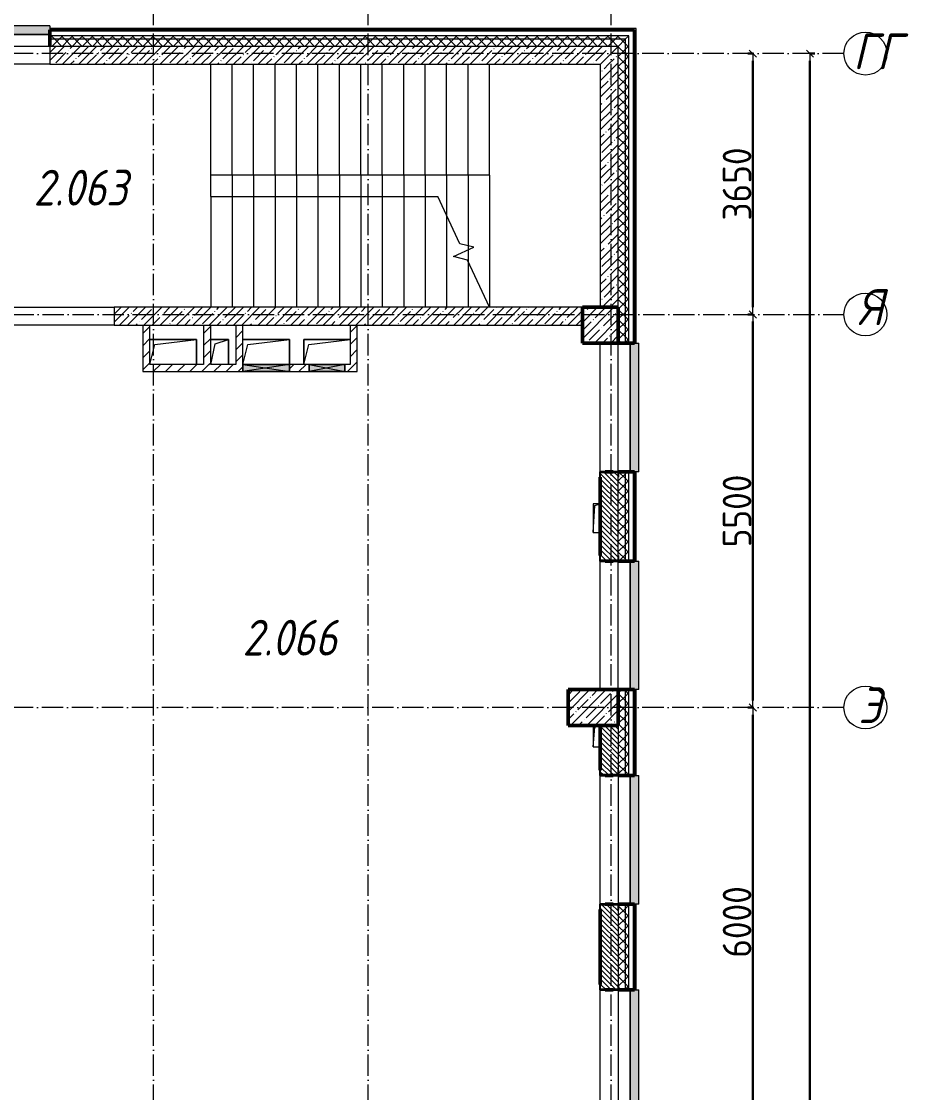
# Model space of a CAD drawing. Header units: millimetres. Extents: x -213536 to 1564669, y -45299 to 942238.
# Drawn here: x -390 to 12021, y 492109 to 507097 of the extents above; entities that cross this region are included whole.
import ezdxf

# ---------------------------------------------------------------- set-up
doc = ezdxf.new("R2010")
doc.units = ezdxf.units.MM
doc.linetypes.add('50_200_ШТРИХ_1Т_ш5_п1_п1_', pattern=[700, 500, -100, 0, -100])
for name, color, linetype, lineweight in [('3.1) ЖБ окна 1.2 м', 102, 'Continuous', 30), ('A-____-____-DIMS', 7, 'Continuous', 9), ('A-DETL-GENF-OTLN', 7, 'Continuous', 9), ('A-FLOR-____-OTLN', 7, 'Continuous', 9), ('A-GENM-____-MCUT', 7, 'Continuous', 25), ('A-GENM-____-OTLN', 7, 'Continuous', 9), ('A-GENM-____-OTLN-1', 7, 'Continuous', 25), ('A-GLAZ-____-OTLN', 7, 'Continuous', 9), ('A-WALL-____-MCUT-1', 7, 'Continuous', 9), ('A-WALL-____-MCUT-2', 7, 'Continuous', 50), ('A-WALL-____-MCUT-3', 7, 'Continuous', 9), ('A-WALL-____-OTLN', 7, 'Continuous', 9), ('A-WALL-____-PATT-1', 7, 'Continuous', 9), ('A-WALL-FNSH-MCUT-1', 7, 'Continuous', 9), ('S-COLS-____-MCUT', 7, 'Continuous', 50), ('S-COLS-____-OTLN', 7, 'Continuous', 9), ('S-GRID-____-IDEN', 7, 'Continuous', 9), ('S-GRID-____-OTLN-1', 7, '50_200_ШТРИХ_1Т_ш5_п1_п1_', 9), ('S-STRS-____-MBND', 7, 'Continuous', 9), ('S-STRS-____-OTLN-1', 7, 'Continuous', 9), ('Марки помещений', 7, 'Continuous', 9)]:
    doc.layers.add(name, color=color, linetype=linetype, lineweight=lineweight)
doc.layers.add('A-GLAZ-____-OTLN-1', color=7, linetype='Continuous', lineweight=9, true_color=0xc0c0c0)
doc.styles.add('ISOCPEUR_I', font='isocpeui.ttf', dxfattribs={"width": 0.9, "height": 2.5})
doc.styles.add('ISOCPEUR_I_3', font='isocpeui.ttf', dxfattribs={"width": 0.85, "height": 2.2})
doc.styles.add('СПДС', font='isocpeur.ttf', dxfattribs={"width": 0.9})
doc.dimstyles.new('Размера А3', dxfattribs={"dimtxt": 200, "dimasz": 100, "dimexe": 70, "dimexo": 100, "dimgap": 20, "dimtad": 1, "dimdec": 0, "dimrnd": 10, "dimzin": 0, "dimdsep": 46, "dimtxsty": 'СПДС', "dimblk": 'ARROWHEAD_6', "dimcen": 1, "dimclrd": 256, "dimclre": 256, "dimclrt": 256, "dimazin": 0, "dimtfac": 1, "dimtdec": 0, "dimtmove": 2, "dimatfit": 3, "dimfxl": 1, "dimtolj": 1, "dimtzin": 0, "dimarcsym": 0})
pattern_1 = [(135, (-15591.663, 459015.94), (-35.35534, -35.35534), [])]
pattern_2 = [(45, (-15591.66, 459015.94), (-85.53659, 85.53659), []), (45, (-15534.64, 459015.94), (-85.53659, 85.53659), [])]
pattern_3 = [(45, (-15591.66, 459015.94), (-70.71068, 70.71068), []), (135, (-15591.66, 459015.94), (-70.71068, -70.71068), [])]
pattern_4 = [(45, (-15591.66, 459015.94), (-84.8528, 84.8528), [])]
pattern_5 = [(45, (-15591.66, 459015.94), (-114.04925, 114.04925), []), (45, (-15477.61, 459015.94), (-114.04925, 114.04925), [201.612, -40.322, 3.353, -36.97])]

# ---------------------------------------------------------------- blocks, each defined once
blk = doc.blocks.new('BSC_Колонна _Прямоугольная - 500х700-V3-АР1_План отверстий 2 этажа в осях 1-64_А-ГГ')
at = {"layer": 'S-COLS-____-OTLN'}
h = blk.add_hatch(dxfattribs=at)
h.set_pattern_fill('FP_29', color=256, style=0, pattern_type=2)
h.set_pattern_definition([(315, (-38481.04, 23200), (114.04925, 114.04925), []), (315, (-38481.04, 23085.95), (114.04925, 114.04925), [201.613, -40.323, 3.353, -36.97])])
h.paths.add_polyline_path([(-250, 237), (-250, -350), (250, -350), (250, 350), (-250, 350)], flags=0)
at = {"layer": 'S-COLS-____-MCUT'}
for p, q in [((250, 350), (-250, 350)), ((-250, 350), (-250, -350)), ((250, -350), (250, 350)), ((-250, -350), (250, -350))]:
    blk.add_line(p, q, dxfattribs=at)
blk = doc.blocks.new('BSC_Колонна _Прямоугольная - 500х500-V133-АР1_План отверстий 2 этажа в осях 1-64_А-ГГ')
at = {"layer": 'S-COLS-____-OTLN'}
h = blk.add_hatch(dxfattribs=at)
h.set_pattern_fill('FP_163', color=256, style=0, pattern_type=2)
h.set_pattern_definition([(45, (-23300, -43831.04), (-114.04925, 114.04925), []), (45, (-23185.95, -43831.04), (-114.04925, 114.04925), [201.613, -40.323, 3.353, -36.97])])
h.paths.add_polyline_path([(-250, -250), (250, -250), (250, 250), (-250, 250)], flags=0)
at = {"layer": 'S-COLS-____-MCUT'}
for p, q in [((250, 250), (-250, 250)), ((-250, 250), (-250, -250)), ((250, -250), (250, 250)), ((-250, -250), (250, -250))]:
    blk.add_line(p, q, dxfattribs=at)
blk = doc.blocks.new('Фахверк_СКБ_Уголок - 250_2700-27497298-АР1_План отверстий 2 этажа в осях 1-64_А-ГГ')
at = {"layer": 'A-GENM-____-MCUT'}
for p, q in [((200, 181), (125, 181)), ((125, 181), (125, 106)), ((131, 106), (131, 175)), ((131, 175), (200, 175)), ((200, 175), (200, 181)), ((125, 106), (131, 106)), ((131, -6), (125, -6)), ((125, -6), (125, -81)), ((125, -81), (200, -81)), ((131, -75), (131, -6)), ((200, -75), (131, -75)), ((200, -81), (200, -75))]:
    blk.add_line(p, q, dxfattribs=at)
blk = doc.blocks.new('AR_Отверстие прямоугольное _в плите_ - AR_Отверстие прямоугольное _в плите_-30510814-АР1_План отверстий 2 этажа в осях 1-64_А-ГГ')
at = {"layer": 'A-GENM-____-OTLN'}
for p, q in [((-50, 150), (-50, -150)), ((-25, 125), (50, 150)), ((-50, -150), (-25, 125)), ((-50, -150), (50, -150))]:
    blk.add_line(p, q, dxfattribs=at)
blk = doc.blocks.new('AR_Отверстие прямоугольное _в плите_ - AR_Отверстие прямоугольное _в плите_-30510902-АР1_План отверстий 2 этажа в осях 1-64_А-ГГ')
at = {"layer": 'A-GENM-____-OTLN'}
for p, q in [((50, 200), (-50, 200)), ((-50, 200), (-50, -200)), ((-50, -200), (-25, 175)), ((-25, 175), (50, 200)), ((-50, -200), (50, -200))]:
    blk.add_line(p, q, dxfattribs=at)
blk = doc.blocks.new('AR_Отверстие прямоугольное _в плите_ - AR_Отверстие прямоугольное _в плите_-30552566-АР1_План отверстий 2 этажа в осях 1-64_А-ГГ')
at = {"layer": 'A-GENM-____-OTLN'}
for p, q in [((325, 175), (-325, 175)), ((-255, 105), (325, 175)), ((325, -175), (325, 175)), ((-325, -175), (-255, 105))]:
    blk.add_line(p, q, dxfattribs=at)
blk = doc.blocks.new('AR_Отверстие прямоугольное _в плите_ - AR_Отверстие прямоугольное _в плите_-V174-АР1_План отверстий 2 этажа в осях 1-64_А-ГГ')
at = {"layer": 'A-GENM-____-OTLN'}
for p, q in [((325, 175), (-325, 175)), ((-325, 175), (-325, -175)), ((-255, 105), (325, 175)), ((-325, -175), (-255, 105))]:
    blk.add_line(p, q, dxfattribs=at)
blk = doc.blocks.new('AR_Отверстие прямоугольное _в плите_ - AR_Отверстие прямоугольное _в плите_-30459243-АР1_План отверстий 2 этажа в осях 1-64_А-ГГ')
at = {"layer": 'A-GENM-____-OTLN'}
for p, q in [((125, 175), (-125, 175)), ((-63, 112), (125, 175)), ((125, -175), (125, 175)), ((-125, -175), (-63, 112))]:
    blk.add_line(p, q, dxfattribs=at)
blk = doc.blocks.new('Отлив_СКБ - Отлив витража_120_НВФ-31885289-АР1_План отверстий 2 этажа в осях 1-64_А-ГГ')
at = {"layer": 'A-GLAZ-____-OTLN-1'}
for points in [[(1000, 2), (1000, 120), (0, 120), (0, 2)], [(1000, 0), (1000, 2), (0, 2), (0, 0)]]:
    blk.add_hatch(color=256, dxfattribs=at).paths.add_polyline_path(points, flags=0)
at = {"layer": 'A-GLAZ-____-OTLN'}
for p, q in [((0, 83), (0, 120)), ((1000, 120), (0, 120)), ((0, 2), (1000, 2)), ((1000, 120), (1000, 83)), ((1000, 0), (0, 0))]:
    blk.add_line(p, q, dxfattribs=at)
blk = doc.blocks.new('Отлив_СКБ - Отлив витража_120_НВФ-V194-АР1_План отверстий 2 этажа в осях 1-64_А-ГГ')
at = {"layer": 'A-GLAZ-____-OTLN-1'}
for points in [[(1800, -2), (1800, 0), (0, 0), (0, -2), (1544, -2)], [(1544, -120), (1800, -120), (1800, -2), (0, -2), (0, -120)]]:
    blk.add_hatch(color=256, dxfattribs=at).paths.add_polyline_path(points, flags=0)
at = {"layer": 'A-GLAZ-____-OTLN'}
for p, q in [((0, 0), (1800, 0)), ((1800, -2), (0, -2)), ((0, -120), (0, -83)), ((0, -120), (1800, -120)), ((1800, -83), (1800, -120))]:
    blk.add_line(p, q, dxfattribs=at)
blk = doc.blocks.new('AR_Отверстие прямоугольное _в стене__БезПР - AR_Отверстие прямоугольное _в стене__БезПР-36428237-АР1_План отверстий 2 этажа в осях 1-64_А-ГГ')
at = {"layer": 'A-GLAZ-____-OTLN'}
blk.add_hatch(color=256, dxfattribs=at).paths.add_polyline_path([(-325, -50), (325, -50), (325, 50), (-325, 50)], flags=0)
at = {"layer": 'A-DETL-GENF-OTLN'}
for p, q in [((-325, -50), (-325, 50)), ((-325, 50), (325, 50)), ((325, 50), (-325, -50)), ((-325, 50), (325, -50)), ((325, 50), (-325, 50)), ((-325, 50), (-325, -50)), ((325, 50), (325, -50)), ((325, -50), (325, 50)), ((325, -50), (-325, -50)), ((-325, -50), (325, -50))]:
    blk.add_line(p, q, dxfattribs=at)
at = {"layer": 'A-GLAZ-____-OTLN'}
blk.add_line((325, 50), (-325, 50), dxfattribs=at)
blk = doc.blocks.new('AR_Отверстие прямоугольное _в стене__БезПР - AR_Отверстие прямоугольное _в стене__БезПР-36788943-АР1_План отверстий 2 этажа в осях 1-64_А-ГГ')
at = {"layer": 'A-GLAZ-____-OTLN'}
blk.add_hatch(color=256, dxfattribs=at).paths.add_polyline_path([(250, -50), (250, 50), (-250, 50), (-250, -50), (-47, -50)], flags=0)
at = {"layer": 'A-DETL-GENF-OTLN'}
for p, q in [((-250, -50), (-250, 50)), ((-250, 50), (250, 50)), ((250, 50), (-250, -50)), ((-250, 50), (250, -50)), ((250, 50), (-250, 50)), ((-250, 50), (-250, -50)), ((250, 50), (250, -50)), ((250, -50), (250, 50)), ((250, -50), (-250, -50)), ((-250, -50), (250, -50))]:
    blk.add_line(p, q, dxfattribs=at)
at = {"layer": 'A-GLAZ-____-OTLN'}
blk.add_line((250, 50), (-250, 50), dxfattribs=at)
blk = doc.blocks.new('Ось сетки - Круг_Ø6_00__ISO-2_5_0_9K_-25732049-АР1_План отверстий 2 этажа в осях 1-64_А-ГГ')
at = {"layer": 'S-GRID-____-IDEN'}
blk.add_circle((0, 0), 3, dxfattribs=at)
blk = doc.blocks.new('ARROWHEAD_6')
at = {"color": 0, "linetype": 'Continuous'}
for p, q in [((0, 0), (-1, 0)), ((-0.5, -0.5), (0.5, 0.5))]:
    blk.add_line(p, q, dxfattribs=at)
blk = doc.blocks.new('*D5640')
at = {"layer": 'A-____-____-DIMS', "lineweight": -2, "transparency": 16777216}
for p, q in [((9847, 506647), (9771, 506647)), ((9841, 506547), (9841, 503097)), ((9847, 502997), (9771, 502997))]:
    blk.add_line(p, q, dxfattribs=at)
at = {"layer": 'Defpoints', "color": 0, "lineweight": 30, "transparency": 16777216}
for p in [(9947, 506647), (9841, 502997), (9947, 502997)]:
    blk.add_point(p, dxfattribs=at)
at = {"layer": 'A-____-____-DIMS', "lineweight": -2, "transparency": 16777216, "xscale": 100, "yscale": 100, "zscale": 100}
for p, rotation in [((9841, 506647), 90), ((9841, 502997), 270)]:
    blk.add_blockref('ARROWHEAD_6', p, dxfattribs=dict(at, rotation=rotation))
at = {"layer": 'A-____-____-DIMS', "transparency": 16777216, "insert": (9621, 504822), "char_height": 400, "attachment_point": 5, "rotation": 90, "style": 'СПДС'}
blk.add_mtext('\\A1;3650', dxfattribs=at)
blk = doc.blocks.new('*D5641')
at = {"layer": 'A-____-____-DIMS', "lineweight": -2, "transparency": 16777216}
for p, q in [((9847, 502997), (9771, 502997)), ((9841, 502897), (9841, 497597)), ((9847, 497497), (9771, 497497))]:
    blk.add_line(p, q, dxfattribs=at)
at = {"layer": 'Defpoints', "color": 0, "lineweight": 30, "transparency": 16777216}
for p in [(9947, 502997), (9841, 497497), (9947, 497497)]:
    blk.add_point(p, dxfattribs=at)
at = {"layer": 'A-____-____-DIMS', "lineweight": -2, "transparency": 16777216, "xscale": 100, "yscale": 100, "zscale": 100}
for p, rotation in [((9841, 502997), 90), ((9841, 497497), 270)]:
    blk.add_blockref('ARROWHEAD_6', p, dxfattribs=dict(at, rotation=rotation))
at = {"layer": 'A-____-____-DIMS', "transparency": 16777216, "insert": (9621, 500247), "char_height": 400, "attachment_point": 5, "rotation": 90, "style": 'СПДС'}
blk.add_mtext('\\A1;5500', dxfattribs=at)
blk = doc.blocks.new('*D5642')
at = {"layer": 'A-____-____-DIMS', "lineweight": -2, "transparency": 16777216}
for p, q in [((9847, 497497), (9771, 497497)), ((9841, 497397), (9841, 491597)), ((9847, 491497), (9771, 491497))]:
    blk.add_line(p, q, dxfattribs=at)
at = {"layer": 'Defpoints', "color": 0, "lineweight": 30, "transparency": 16777216}
for p in [(9947, 497497), (9841, 491497), (9947, 491497)]:
    blk.add_point(p, dxfattribs=at)
at = {"layer": 'A-____-____-DIMS', "lineweight": -2, "transparency": 16777216, "xscale": 100, "yscale": 100, "zscale": 100}
for p, rotation in [((9841, 497497), 90), ((9841, 491497), 270)]:
    blk.add_blockref('ARROWHEAD_6', p, dxfattribs=dict(at, rotation=rotation))
at = {"layer": 'A-____-____-DIMS', "transparency": 16777216, "insert": (9621, 494497), "char_height": 400, "attachment_point": 5, "rotation": 90, "style": 'СПДС'}
blk.add_mtext('\\A1;6000', dxfattribs=at)
blk = doc.blocks.new('*D5647')
at = {"layer": 'A-____-____-DIMS', "lineweight": -2, "transparency": 16777216}
for p, q in [((10635, 506647), (10711, 506647)), ((10641, 473297), (10641, 506547)), ((10635, 473197), (10711, 473197))]:
    blk.add_line(p, q, dxfattribs=at)
at = {"layer": 'Defpoints', "color": 0, "lineweight": 30, "transparency": 16777216}
for p in [(10535, 506647), (10641, 506647), (10535, 473197)]:
    blk.add_point(p, dxfattribs=at)
at = {"layer": 'A-____-____-DIMS', "lineweight": -2, "transparency": 16777216, "xscale": 100, "yscale": 100, "zscale": 100}
for p, rotation in [((10641, 506647), 90), ((10641, 473197), 270)]:
    blk.add_blockref('ARROWHEAD_6', p, dxfattribs=dict(at, rotation=rotation))
at = {"layer": 'A-____-____-DIMS', "transparency": 16777216, "insert": (10421, 489922), "char_height": 400, "attachment_point": 5, "rotation": 90, "style": 'СПДС'}
blk.add_mtext('\\A1;33450', dxfattribs=at)
blk = doc.blocks.new('2этаж')
at = {"layer": 'S-GRID-____-OTLN-1', "color": 251, "ltscale": 0.6, "true_color": 0x636466}
for p, q in [((1458.3, 454533.3), (1458.3, 508896.9)), ((4458.3, 454533.3), (4458.3, 508896.9)), ((7858.3, 454533.3), (7858.3, 508896.9)), ((11116.1, 506647), (-20260.4, 506647)), ((-20260.4, 502997), (11116.1, 502997)), ((11116.1, 497497), (-20260.4, 497497))]:
    blk.add_line(p, q, dxfattribs=at)
at = {"layer": 'S-GRID-____-IDEN', "char_height": 500, "attachment_point": 1, "style": 'ISOCPEUR_I'}
for s, insert, width in [('ГГ', (11244.4, 506928.9), 404.05), ('\\fISOCPEUR|b0|i1|c204|p34|;\\W.9;Я', (11313.5, 503349.4), 223.671), ('\\fISOCPEUR|b0|i1|c204|p34|;\\W.9;Э', (11318.7, 497778.9), 223.671)]:
    blk.add_mtext(s, dxfattribs=dict(at, insert=insert, width=width))
at = {"layer": 'A-____-____-DIMS'}
for base, p1, p2, picture, middle in [((9840.9, 502997), (9946.9, 506647), (9946.9, 502997), '*D5640', (9620.9, 504822)), ((10640.9, 506647), (10534.8, 473197), (10534.8, 506647), '*D5647', (10420.9, 489922)), ((9840.9, 497497), (9946.9, 502997), (9946.9, 497497), '*D5641', (9620.9, 500247)), ((9840.9, 491497), (9946.9, 497497), (9946.9, 491497), '*D5642', (9620.9, 494497))]:
    dim = blk.add_linear_dim(base=base, p1=p1, p2=p2, angle=90, dimstyle='Размера А3', override={"dimtxt": 400}, dxfattribs=at)
    dim.commit()
    dim.dimension.update_dxf_attribs({"geometry": picture, "text_midpoint": middle})

msp = doc.modelspace()

# ---------------------------------------------------------------- hatches: boundary and pattern name
at = {"layer": 'A-WALL-____-PATT-1'}
h = msp.add_hatch(dxfattribs=at)
h.set_pattern_fill('FP_3', color=256, style=0, pattern_type=2)
h.set_pattern_definition(pattern_2)
h.paths.add_polyline_path([(8188.3, 506977), (8188.3, 506997), (8.3, 506997), (8.3, 506977), (5604.2, 506977)], flags=0)
h.paths.add_polyline_path([(-991.7, 506977), (-991.7, 506997), (-2191.7, 506997), (-2191.7, 506977), (-1465.6, 506977)], flags=0)
h.paths.add_polyline_path([(-9991.7, 506977), (-9991.7, 506997), (-18271.7, 506997), (-18271.7, 506977), (-10303, 506977)], flags=0)
h = msp.add_hatch(dxfattribs=at)
h.set_pattern_fill('FP_1', color=256, style=0, pattern_type=2)
h.set_pattern_definition(pattern_3)
h.paths.add_polyline_path([(8058.3, 506847), (8108.3, 506847), (8108.3, 506897), (8.3, 506897), (8.3, 506847), (5604.2, 506847)], flags=0)
h.paths.add_polyline_path([(-991.7, 506847), (-991.7, 506897), (-2191.7, 506897), (-2191.7, 506847), (-1465.6, 506847)], flags=0)
h.paths.add_polyline_path([(-10303, 506847), (-9991.7, 506847), (-9991.7, 506897), (-18141.7, 506897), (-18141.7, 506847), (-12070.4, 506847)], flags=0)
h = msp.add_hatch(dxfattribs=at)
h.set_pattern_fill('FP_3', color=256, style=0, pattern_type=2)
h.set_pattern_definition(pattern_2)
h.paths.add_polyline_path([(8208.3, 500567), (8208.3, 500797), (8188.3, 500797), (8188.3, 500567)], flags=0)
h.paths.add_polyline_path([(8208.3, 502597), (8208.3, 506997), (8188.3, 506997), (8188.3, 502597)], flags=0)
h = msp.add_hatch(dxfattribs=at)
h.set_pattern_fill('FP_1', color=256, style=0, pattern_type=2)
h.set_pattern_definition(pattern_3)
h.paths.add_polyline_path([(7958.3, 506747), (8058.3, 506747), (8058.3, 506847), (8.3, 506847), (8.3, 506747), (5604.2, 506747)], flags=0)
h.paths.add_polyline_path([(-991.7, 506747), (-991.7, 506847), (-2191.7, 506847), (-2191.7, 506753), (-2116.7, 506753), (-2116.7, 506747), (-1465.6, 506747)], flags=0)
h.paths.add_polyline_path([(-9991.7, 506747), (-9991.7, 506847), (-18041.7, 506847), (-18041.7, 506747), (-10303, 506747)], flags=0)
h = msp.add_hatch(dxfattribs=at)
h.set_pattern_fill('FP_25', color=256, style=0, pattern_type=2)
h.set_pattern_definition(pattern_5)
h.paths.add_polyline_path([(7708.3, 506497), (7958.3, 506497), (7958.3, 506747), (8.3, 506747), (8.3, 506497), (5604.2, 506497)], flags=0)
h = msp.add_hatch(dxfattribs=at)
h.set_pattern_fill('FP_1', color=256, style=0, pattern_type=2)
h.set_pattern_definition(pattern_3)
h.paths.add_polyline_path([(8058.3, 468547), (8058.3, 470747), (7964.3, 470747), (7964.3, 470672), (7958.3, 470672), (7958.3, 468547)], flags=0)
h.paths.add_polyline_path([(7964.3, 472547), (8058.3, 472547), (8058.3, 473747), (7964.3, 473747), (7964.3, 473672), (7958.3, 473672), (7958.3, 472622), (7964.3, 472622), (7964.3, 472553)], flags=0)
h.paths.add_polyline_path([(8058.3, 475547), (8058.3, 476747), (7958.3, 476747), (7958.3, 475622), (7964.3, 475622), (7964.3, 475547)], flags=0)
h.paths.add_polyline_path([(8058.3, 478547), (8058.3, 479747), (7964.3, 479747), (7964.3, 479672), (7958.3, 479672), (7958.3, 478622), (7964.3, 478622), (7964.3, 478547)], flags=0)
h.paths.add_polyline_path([(7958.3, 481547), (8058.3, 481547), (8058.3, 482747), (7964.3, 482747), (7964.3, 482672), (7958.3, 482672), (7958.3, 482047)], flags=0)
h.paths.add_polyline_path([(7964.3, 484547), (8058.3, 484547), (8058.3, 485747), (7958.3, 485747), (7958.3, 484622), (7964.3, 484622), (7964.3, 484553)], flags=0)
h.paths.add_polyline_path([(8058.3, 487547), (8058.3, 488747), (7964.3, 488747), (7964.3, 488672), (7958.3, 488672), (7958.3, 487622), (7964.3, 487622), (7964.3, 487547)], flags=0)
h.paths.add_polyline_path([(8058.3, 490547), (8058.3, 491747), (7958.3, 491747), (7958.3, 490622), (7964.3, 490622), (7964.3, 490547)], flags=0)
h.paths.add_polyline_path([(7964.3, 493547), (8058.3, 493547), (8058.3, 494747), (7964.3, 494747), (7964.3, 494672), (7958.3, 494672), (7958.3, 493622), (7964.3, 493622), (7964.3, 493553)], flags=0)
h.paths.add_polyline_path([(7964.3, 496547), (8058.3, 496547), (8058.3, 497747), (7958.3, 497747), (7958.3, 496622), (7964.3, 496622), (7964.3, 496553)], flags=0)
h.paths.add_polyline_path([(8058.3, 499547), (8058.3, 500797), (7964.3, 500797), (7964.3, 500722), (7958.3, 500722), (7958.3, 499622), (7964.3, 499622), (7964.3, 499547)], flags=0)
h.paths.add_polyline_path([(8058.3, 502597), (8058.3, 506747), (7958.3, 506747), (7958.3, 502597)], flags=0)
h = msp.add_hatch(dxfattribs=at)
h.set_pattern_fill('FP_1', color=256, style=0, pattern_type=2)
h.set_pattern_definition(pattern_3)
h.paths.add_polyline_path([(8108.3, 468547), (8108.3, 470747), (8058.3, 470747), (8058.3, 468547)], flags=0)
h.paths.add_polyline_path([(8058.3, 472547), (8108.3, 472547), (8108.3, 473747), (8058.3, 473747), (8058.3, 473511.8)], flags=0)
h.paths.add_polyline_path([(8058.3, 475547), (8108.3, 475547), (8108.3, 476747), (8058.3, 476747)], flags=0)
h.paths.add_polyline_path([(8108.3, 478547), (8108.3, 479747), (8058.3, 479747), (8058.3, 478547)], flags=0)
h.paths.add_polyline_path([(8108.3, 481547), (8108.3, 482747), (8058.3, 482747), (8058.3, 481547)], flags=0)
h.paths.add_polyline_path([(8108.3, 484547), (8108.3, 485747), (8058.3, 485747), (8058.3, 484547)], flags=0)
h.paths.add_polyline_path([(8108.3, 487547), (8108.3, 488747), (8058.3, 488747), (8058.3, 487547)], flags=0)
h.paths.add_polyline_path([(8108.3, 490547), (8108.3, 491747), (8058.3, 491747), (8058.3, 490547)], flags=0)
h.paths.add_polyline_path([(8108.3, 493547), (8108.3, 494747), (8058.3, 494747), (8058.3, 493547)], flags=0)
h.paths.add_polyline_path([(8108.3, 496547), (8108.3, 497747), (8058.3, 497747), (8058.3, 496547)], flags=0)
h.paths.add_polyline_path([(8108.3, 499547), (8108.3, 500797), (8058.3, 500797), (8058.3, 499547)], flags=0)
h.paths.add_polyline_path([(8108.3, 502597), (8108.3, 506847), (8058.3, 506847), (8058.3, 502597)], flags=0)
h = msp.add_hatch(dxfattribs=at)
h.set_pattern_fill('FP_25', color=256, style=0, pattern_type=2)
h.set_pattern_definition(pattern_5)
h.paths.add_polyline_path([(7958.3, 503097), (7958.3, 506497), (7708.3, 506497), (7708.3, 503097)], flags=0)
h = msp.add_hatch(dxfattribs=at)
h.set_pattern_fill('FP_25', color=256, style=0, pattern_type=2)
h.set_pattern_definition(pattern_5)
h.paths.add_polyline_path([(7458.3, 502847), (7458.3, 503097), (908.3, 503097), (908.3, 502847), (5604.2, 502847)], flags=0)
h.paths.add_polyline_path([(-691.7, 502847), (-691.7, 503097), (-991.7, 503097), (-991.7, 502847)], flags=0)
h = msp.add_hatch(dxfattribs=at)
h.set_pattern_fill('FP_4', color=256, style=0, pattern_type=2)
h.set_pattern_definition(pattern_4)
h.paths.add_polyline_path([(1408.3, 502197), (1408.3, 502847), (1308.3, 502847), (1308.3, 502197)], flags=0)
h = msp.add_hatch(dxfattribs=at)
h.set_pattern_fill('FP_4', color=256, style=0, pattern_type=2)
h.set_pattern_definition(pattern_4)
h.paths.add_polyline_path([(2258.3, 502297), (2258.3, 502847), (2158.3, 502847), (2158.3, 502297)], flags=0)
h = msp.add_hatch(dxfattribs=at)
h.set_pattern_fill('FP_4', color=256, style=0, pattern_type=2)
h.set_pattern_definition(pattern_4)
h.paths.add_polyline_path([(2608.3, 502297), (2708.3, 502297), (2708.3, 502847), (2608.3, 502847), (2608.3, 502751.5)], flags=0)
h = msp.add_hatch(dxfattribs=at)
h.set_pattern_fill('FP_4', color=256, style=0, pattern_type=2)
h.set_pattern_definition(pattern_4)
h.paths.add_polyline_path([(4308.3, 502197), (4308.3, 502847), (4208.3, 502847), (4208.3, 502197)], flags=0)
h = msp.add_hatch(dxfattribs=at)
h.set_pattern_fill('FP_4', color=256, style=0, pattern_type=2)
h.set_pattern_definition(pattern_4)
h.paths.add_polyline_path([(3358.3, 502197), (3633.3, 502197), (3633.3, 502297), (3358.3, 502297), (3358.3, 502253.6)], flags=0)
h.paths.add_polyline_path([(4133.3, 502197), (4208.3, 502197), (4208.3, 502297), (4133.3, 502297), (4133.3, 502202)], flags=0)
h.paths.add_polyline_path([(2708.3, 502197), (2708.3, 502297), (1408.3, 502297), (1408.3, 502197), (2069.3, 502197)], flags=0)
h = msp.add_hatch(dxfattribs=at)
h.set_pattern_fill('FP_6', color=256, style=0, pattern_type=2)
h.set_pattern_definition(pattern_1)
h.paths.add_polyline_path([(7777.3, 499547), (7889.3, 499547), (7889.3, 499553), (7958.3, 499553), (7958.3, 500791), (7889.3, 500791), (7889.3, 500797), (7777.3, 500797), (7777.3, 500791), (7708.3, 500791), (7708.3, 499553), (7777.3, 499553)], flags=0)
h = msp.add_hatch(dxfattribs=at)
h.set_pattern_fill('FP_3', color=256, style=0, pattern_type=2)
h.set_pattern_definition(pattern_2)
h.paths.add_polyline_path([(8208.3, 468737), (8208.3, 470747), (8188.3, 470747), (8188.3, 468737)], flags=0)
h.paths.add_polyline_path([(8208.3, 472547), (8208.3, 473747), (8188.3, 473747), (8188.3, 472547)], flags=0)
h.paths.add_polyline_path([(8208.3, 475547), (8208.3, 476747), (8188.3, 476747), (8188.3, 475547)], flags=0)
h.paths.add_polyline_path([(8208.3, 478547), (8208.3, 479747), (8188.3, 479747), (8188.3, 478547)], flags=0)
h.paths.add_polyline_path([(8208.3, 481547), (8208.3, 482747), (8188.3, 482747), (8188.3, 481547)], flags=0)
h.paths.add_polyline_path([(8208.3, 484547), (8208.3, 485747), (8188.3, 485747), (8188.3, 484547)], flags=0)
h.paths.add_polyline_path([(8208.3, 487547), (8208.3, 488747), (8188.3, 488747), (8188.3, 487547)], flags=0)
h.paths.add_polyline_path([(8208.3, 490547), (8208.3, 491747), (8188.3, 491747), (8188.3, 490547)], flags=0)
h.paths.add_polyline_path([(8188.3, 493547), (8208.3, 493547), (8208.3, 494747), (8188.3, 494747), (8188.3, 494151.6)], flags=0)
h.paths.add_polyline_path([(8208.3, 496547), (8208.3, 497747), (8188.3, 497747), (8188.3, 496547)], flags=0)
h.paths.add_polyline_path([(8208.3, 499547), (8208.3, 500567), (8188.3, 500567), (8188.3, 499547)], flags=0)
h = msp.add_hatch(dxfattribs=at)
h.set_pattern_fill('FP_6', color=256, style=0, pattern_type=2)
h.set_pattern_definition(pattern_1)
h.paths.add_polyline_path([(7889.3, 493547), (7889.3, 493553), (7958.3, 493553), (7958.3, 494741), (7889.3, 494741), (7889.3, 494747), (7777.3, 494747), (7777.3, 494741), (7708.3, 494741), (7708.3, 493553), (7777.3, 493553), (7777.3, 493547)], flags=0)
h.paths.add_polyline_path([(7889.3, 496547), (7889.3, 496553), (7958.3, 496553), (7958.3, 497247), (7708.3, 497247), (7708.3, 496553), (7777.3, 496553), (7777.3, 496547)], flags=0)

# ---------------------------------------------------------------- linework, layer by layer
at = {"layer": 'A-FLOR-____-OTLN'}
for p, q in [((2258.5, 504647), (2258.5, 506497)), ((1408.3, 502647), (2058.3, 502647)), ((2058.3, 502647), (2058.3, 502297)), ((2258.3, 502647), (2508.3, 502647)), ((2508.3, 502647), (2508.3, 502297)), ((2708.3, 502647), (3358.3, 502647)), ((3358.3, 502647), (3358.3, 502297)), ((3558.3, 502647), (4208.3, 502647)), ((3558.3, 502297), (3558.3, 502647))]:
    msp.add_line(p, q, dxfattribs=at)
at = {"layer": 'A-WALL-____-MCUT-1'}
for p, q in [((7958.3, 506747), (8.3, 506747)), ((8.3, 506747), (8.3, 506497)), ((7958.3, 503097), (7958.3, 506747)), ((8.3, 506497), (7708.3, 506497)), ((7708.3, 506497), (7708.3, 503097)), ((7458.3, 503097), (908.3, 503097)), ((908.3, 503097), (908.3, 502847)), ((908.3, 502847), (7458.3, 502847))]:
    msp.add_line(p, q, dxfattribs=at)
at = {"layer": 'A-WALL-____-MCUT-2'}
for p, q in [((8188.3, 506977), (8.3, 506977)), ((8.3, 506977), (8.3, 506747)), ((8188.3, 502597), (8188.3, 506977)), ((7958.3, 502597), (8188.3, 502597)), ((7889.3, 500797), (7777.3, 500797)), ((8188.3, 500797), (7964.3, 500797)), ((8188.3, 499547), (8188.3, 500797)), ((7708.3, 500722), (7708.3, 499622)), ((7777.3, 499547), (7889.3, 499547)), ((7964.3, 499547), (8188.3, 499547)), ((8188.3, 497747), (7958.3, 497747)), ((8188.3, 496547), (8188.3, 497747)), ((7708.3, 497247), (7708.3, 496622)), ((7777.3, 496547), (7889.3, 496547)), ((7964.3, 496547), (8188.3, 496547)), ((7889.3, 494747), (7777.3, 494747)), ((8188.3, 494747), (7964.3, 494747)), ((8188.3, 493547), (8188.3, 494747)), ((7708.3, 494672), (7708.3, 493622)), ((7777.3, 493547), (7889.3, 493547)), ((7964.3, 493547), (8188.3, 493547))]:
    msp.add_line(p, q, dxfattribs=at)
at = {"layer": 'A-WALL-____-MCUT-3'}
for p, q in [((8108.3, 506897), (8.3, 506897)), ((8108.3, 502597), (8108.3, 506897)), ((8058.3, 506847), (8.3, 506847)), ((8058.3, 502597), (8058.3, 506847)), ((8058.3, 499547), (8058.3, 500797)), ((8108.3, 499547), (8108.3, 500797)), ((7958.3, 499622), (7958.3, 500722)), ((8058.3, 496547), (8058.3, 497747)), ((8108.3, 496547), (8108.3, 497747)), ((7958.3, 497247), (7958.3, 496622)), ((8058.3, 493547), (8058.3, 494747)), ((8108.3, 493547), (8108.3, 494747)), ((7958.3, 494672), (7958.3, 493622))]:
    msp.add_line(p, q, dxfattribs=at)
at = {"layer": 'A-WALL-____-OTLN'}
for p, q in [((8.3, 506747), (-991.7, 506747)), ((8.3, 506497), (-991.7, 506497)), ((-691.7, 503097), (908.3, 503097)), ((908.3, 502847), (-691.7, 502847)), ((7708.3, 500797), (7708.3, 502597)), ((7958.3, 500797), (7958.3, 502597)), ((7708.3, 497747), (7708.3, 499547)), ((7958.3, 497747), (7958.3, 499547)), ((7708.3, 494747), (7708.3, 496547)), ((7958.3, 496547), (7958.3, 494747)), ((7958.3, 494747), (7958.3, 494747)), ((7708.3, 491747), (7708.3, 493547)), ((7958.3, 493547), (7958.3, 493547)), ((7958.3, 493547), (7958.3, 491747))]:
    msp.add_line(p, q, dxfattribs=at)
at = {"layer": 'A-WALL-FNSH-MCUT-1'}
for p, q in [((8208.3, 506997), (8.3, 506997)), ((8.3, 506997), (8.3, 506977)), ((8.3, 506977), (8188.3, 506977)), ((8188.3, 506977), (8188.3, 506977)), ((8208.3, 502597), (8208.3, 506997)), ((1308.3, 502847), (1308.3, 502197)), ((1408.3, 502297), (1408.3, 502847)), ((2158.3, 502847), (2158.3, 502297)), ((2258.3, 502297), (2258.3, 502847)), ((2608.3, 502847), (2608.3, 502297)), ((2708.3, 502297), (2708.3, 502847)), ((4208.3, 502847), (4208.3, 502297)), ((4308.3, 502197), (4308.3, 502847)), ((8188.3, 502597), (8208.3, 502597)), ((2158.3, 502297), (1408.3, 502297)), ((2608.3, 502297), (2258.3, 502297)), ((3633.3, 502297), (3358.3, 502297)), ((4208.3, 502297), (4133.3, 502297)), ((1308.3, 502197), (2708.3, 502197)), ((3358.3, 502197), (3633.3, 502197)), ((4133.3, 502197), (4308.3, 502197)), ((8208.3, 500797), (8188.3, 500797)), ((8208.3, 499547), (8208.3, 500797)), ((8188.3, 499547), (8208.3, 499547)), ((8208.3, 497747), (8188.3, 497747)), ((8208.3, 496547), (8208.3, 497747)), ((8188.3, 496547), (8208.3, 496547)), ((8208.3, 494747), (8188.3, 494747)), ((8208.3, 493547), (8208.3, 494747)), ((8188.3, 493547), (8208.3, 493547))]:
    msp.add_line(p, q, dxfattribs=at)
at = {"layer": 'S-STRS-____-MBND'}
for p, q in [((5744.1, 503985.3), (5435.6, 504647)), ((5655.3, 503805.9), (5938.6, 503938)), ((5938.6, 503938), (5744.1, 503985.3)), ((5849.8, 503758.7), (5655.3, 503805.9)), ((6158.3, 503097), (5849.8, 503758.7))]:
    msp.add_line(p, q, dxfattribs=at)
at = {"layer": 'S-STRS-____-OTLN-1'}
for p, q in [((2258.3, 504947), (2258.3, 506497)), ((2558.3, 504947), (2558.3, 506497)), ((2558.3, 504947), (2558.3, 506497)), ((2858.3, 504947), (2858.3, 506497)), ((2858.3, 504947), (2858.3, 506497)), ((3158.3, 504947), (3158.3, 506497)), ((3158.3, 504947), (3158.3, 506497)), ((3458.3, 504947), (3458.3, 506497)), ((3458.3, 504947), (3458.3, 506497)), ((3758.3, 504947), (3758.3, 506497)), ((3758.3, 504947), (3758.3, 506497)), ((4058.3, 504947), (4058.3, 506497)), ((4058.3, 504947), (4058.3, 506497)), ((4358.3, 504947), (4358.3, 506497)), ((4358.3, 504947), (4358.3, 506497)), ((4658.3, 504947), (4658.3, 506497)), ((4658.3, 504947), (4658.3, 506497)), ((4958.3, 504947), (4958.3, 506497)), ((4958.3, 504947), (4958.3, 506497)), ((5258.3, 504947), (5258.3, 506497)), ((5258.3, 504947), (5258.3, 506497)), ((5558.3, 504947), (5558.3, 506497)), ((5558.3, 504947), (5558.3, 506497)), ((5858.3, 504947), (5858.3, 506497)), ((5858.3, 504947), (5858.3, 506497)), ((6158.3, 504947), (6158.3, 506497)), ((6158.3, 504947), (6158.3, 506497)), ((2558.3, 504947), (2258.5, 504947)), ((2858.3, 504947), (2558.3, 504947)), ((2558.3, 504947), (2558.3, 504647)), ((2558.3, 504947), (2558.3, 504647)), ((3158.3, 504947), (2858.3, 504947)), ((2858.3, 504947), (2858.3, 504647)), ((2858.3, 504947), (2858.3, 504647)), ((3458.3, 504947), (3158.3, 504947)), ((3158.3, 504947), (3158.3, 504647)), ((3158.3, 504947), (3158.3, 504647)), ((3758.3, 504947), (3458.3, 504947)), ((3458.3, 504947), (3458.3, 504647)), ((3458.3, 504947), (3458.3, 504647)), ((4058.3, 504947), (3758.3, 504947)), ((3758.3, 504947), (3758.3, 504647)), ((3758.3, 504947), (3758.3, 504647)), ((4358.3, 504947), (4058.3, 504947)), ((4058.3, 504947), (4058.3, 504647)), ((4058.3, 504947), (4058.3, 504647)), ((4658.3, 504947), (4358.3, 504947)), ((4358.3, 504947), (4358.3, 504647)), ((4358.3, 504947), (4358.3, 504647)), ((4958.3, 504947), (4658.3, 504947)), ((4658.3, 504947), (4658.3, 504647)), ((4658.3, 504947), (4658.3, 504647)), ((5258.3, 504947), (4958.3, 504947)), ((4958.3, 504947), (4958.3, 504647)), ((4958.3, 504947), (4958.3, 504647)), ((5558.3, 504947), (5258.3, 504947)), ((5258.3, 504947), (5258.3, 504647)), ((5258.3, 504947), (5258.3, 504647)), ((5858.3, 504947), (5558.3, 504947)), ((5558.3, 504947), (5558.3, 504383.7)), ((5558.3, 504947), (5558.3, 504383.7)), ((6158.3, 504947), (5858.3, 504947)), ((5858.3, 504947), (5858.3, 503957.5)), ((5858.3, 504947), (5858.3, 503957.5)), ((6158.3, 504947), (6158.3, 503097)), ((6158.3, 504947), (6158.3, 503097)), ((2258.3, 504647), (2258.3, 503097)), ((2258.3, 504647), (2558.3, 504647)), ((2258.3, 504647), (2258.3, 503097)), ((2558.3, 504647), (2858.3, 504647)), ((2558.3, 504647), (2558.3, 503097)), ((2558.3, 504647), (2558.3, 503097)), ((2858.3, 504647), (3158.3, 504647)), ((2858.3, 504647), (2858.3, 503097)), ((2858.3, 504647), (2858.3, 503097)), ((3158.3, 504647), (3458.3, 504647)), ((3158.3, 504647), (3158.3, 503097)), ((3158.3, 504647), (3158.3, 503097)), ((3458.3, 504647), (3758.3, 504647)), ((3458.3, 504647), (3458.3, 503097)), ((3458.3, 504647), (3458.3, 503097)), ((3758.3, 504647), (4058.3, 504647)), ((3758.3, 504647), (3758.3, 503097)), ((3758.3, 504647), (3758.3, 503097)), ((4058.3, 504647), (4358.3, 504647)), ((4058.3, 504647), (4058.3, 503097)), ((4058.3, 504647), (4058.3, 503097)), ((4358.3, 504647), (4658.3, 504647)), ((4358.3, 504647), (4358.3, 503097)), ((4358.3, 504647), (4358.3, 503097)), ((4658.3, 504647), (4958.3, 504647)), ((4658.3, 504647), (4658.3, 503097)), ((4658.3, 504647), (4658.3, 503097)), ((4958.3, 504647), (5258.3, 504647)), ((4958.3, 504647), (4958.3, 503097)), ((4958.3, 504647), (4958.3, 503097)), ((5258.3, 504647), (5435.6, 504647)), ((5258.3, 504647), (5258.3, 503097)), ((5258.3, 504647), (5258.3, 503097)), ((5558.3, 504383.7), (5558.3, 503097)), ((5558.3, 504383.7), (5558.3, 503097)), ((5858.3, 503957.5), (5858.3, 503900.6)), ((5858.3, 503957.5), (5858.3, 503900.6)), ((5858.3, 503900.6), (5858.3, 503740.3)), ((5858.3, 503900.6), (5858.3, 503740.3)), ((5858.3, 503740.3), (5858.3, 503097)), ((5858.3, 503740.3), (5858.3, 503097))]:
    msp.add_line(p, q, dxfattribs=at)

# ---------------------------------------------------------------- block references
at = {"layer": '3.1) ЖБ окна 1.2 м'}
msp.add_blockref('2этаж', (0, 0), dxfattribs=at)
at = {"layer": 'A-GENM-____-OTLN'}
for name, p in [('AR_Отверстие прямоугольное _в плите_ - AR_Отверстие прямоугольное _в плите_-30552566-АР1_План отверстий 2 этажа в осях 1-64_А-ГГ', (1733.3, 502472)), ('AR_Отверстие прямоугольное _в плите_ - AR_Отверстие прямоугольное _в плите_-30459243-АР1_План отверстий 2 этажа в осях 1-64_А-ГГ', (2383.3, 502472)), ('AR_Отверстие прямоугольное _в плите_ - AR_Отверстие прямоугольное _в плите_-30552566-АР1_План отверстий 2 этажа в осях 1-64_А-ГГ', (3033.3, 502472)), ('AR_Отверстие прямоугольное _в плите_ - AR_Отверстие прямоугольное _в плите_-V174-АР1_План отверстий 2 этажа в осях 1-64_А-ГГ', (3883.3, 502472)), ('AR_Отверстие прямоугольное _в плите_ - AR_Отверстие прямоугольное _в плите_-30510902-АР1_План отверстий 2 этажа в осях 1-64_А-ГГ', (7658.3, 500147)), ('AR_Отверстие прямоугольное _в плите_ - AR_Отверстие прямоугольное _в плите_-30510814-АР1_План отверстий 2 этажа в осях 1-64_А-ГГ', (7658.3, 497097))]:
    msp.add_blockref(name, p, dxfattribs=at)
at = {"layer": 'A-GENM-____-OTLN-1'}
for p, rotation in [((7783.3, 500922), 269.9999999999999), ((7883.3, 499422), 89.99999999999991), ((7883.3, 496422), 89.99999999999991), ((7783.3, 494872), 269.9999999999999), ((7883.3, 493422), 89.99999999999991)]:
    msp.add_blockref('Фахверк_СКБ_Уголок - 250_2700-27497298-АР1_План отверстий 2 этажа в осях 1-64_А-ГГ', p, dxfattribs=dict(at, rotation=rotation))
at = {"layer": 'A-GLAZ-____-OTLN'}
for name, p in [('Отлив_СКБ - Отлив витража_120_НВФ-31885289-АР1_План отверстий 2 этажа в осях 1-64_А-ГГ', (-991.7, 506914)), ('AR_Отверстие прямоугольное _в стене__БезПР - AR_Отверстие прямоугольное _в стене__БезПР-36428237-АР1_План отверстий 2 этажа в осях 1-64_А-ГГ', (3033.3, 502247)), ('AR_Отверстие прямоугольное _в стене__БезПР - AR_Отверстие прямоугольное _в стене__БезПР-36788943-АР1_План отверстий 2 этажа в осях 1-64_А-ГГ', (3883.3, 502247))]:
    msp.add_blockref(name, p, dxfattribs=at)
at = {"layer": 'A-GLAZ-____-OTLN', "rotation": 90}
for p in [(8125.3, 500797), (8125.3, 497747), (8125.3, 494747), (8125.3, 491747)]:
    msp.add_blockref('Отлив_СКБ - Отлив витража_120_НВФ-V194-АР1_План отверстий 2 этажа в осях 1-64_А-ГГ', p, dxfattribs=at)
at = {"layer": 'S-COLS-____-OTLN'}
msp.add_blockref('BSC_Колонна _Прямоугольная - 500х500-V133-АР1_План отверстий 2 этажа в осях 1-64_А-ГГ', (7708.3, 502847), dxfattribs=at)
at = {"layer": 'S-COLS-____-OTLN', "rotation": 89.9999999999999}
msp.add_blockref('BSC_Колонна _Прямоугольная - 500х700-V3-АР1_План отверстий 2 этажа в осях 1-64_А-ГГ', (7608.3, 497497), dxfattribs=at)
at = {"layer": 'S-GRID-____-IDEN', "xscale": 99.99999999999993, "yscale": 99.99999999999993, "zscale": 99.99999999999993}
for p, rotation in [((11416.1, 506647), 89.9999999999998), ((11416.1, 502997), 269.9999999999995), ((11416.1, 497497), 89.99999999999982)]:
    msp.add_blockref('Ось сетки - Круг_Ø6_00__ISO-2_5_0_9K_-25732049-АР1_План отверстий 2 этажа в осях 1-64_А-ГГ', p, dxfattribs=dict(at, rotation=rotation))

# ---------------------------------------------------------------- texts
at = {"layer": 'Марки помещений', "char_height": 500, "width": 785.654, "attachment_point": 1, "style": 'ISOCPEUR_I_3'}
for s, insert in [('2.063', (-219.8, 505020.9)), ('2.066', (2703.2, 498724.7))]:
    msp.add_mtext(s, dxfattribs=dict(at, insert=insert))

doc.saveas('drawing.dxf')
